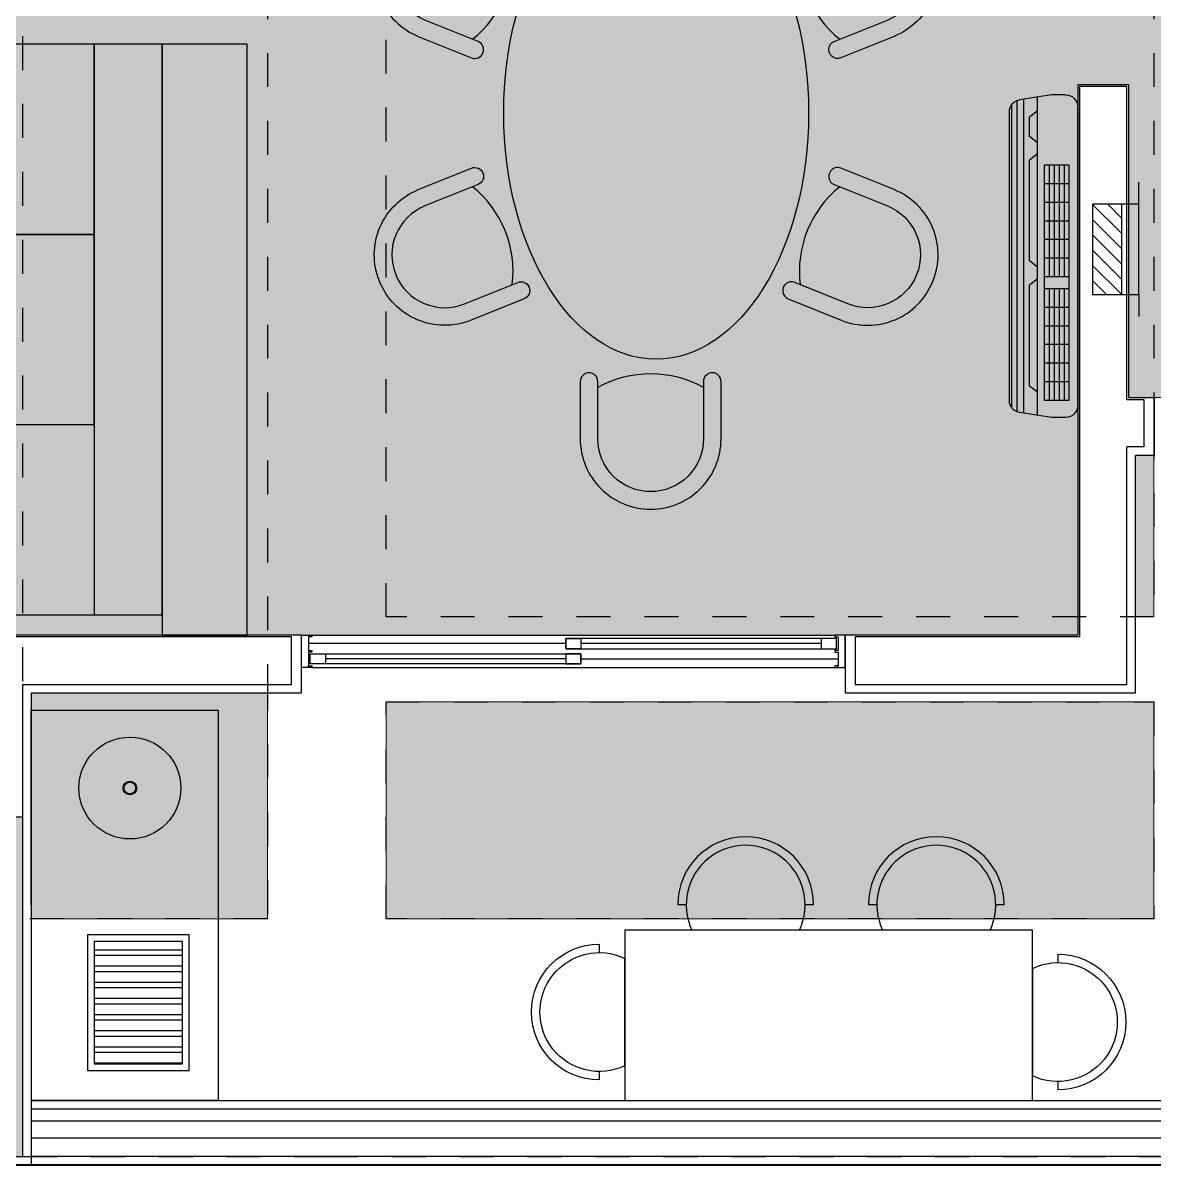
# Model space of a CAD drawing. Header units: metres. Extents: x -154 to 570, y -18 to 184.
# Drawn here: x 20.3 to 23.631, y -3.025 to 0.339 of the extents above; entities that cross this region are included whole.
import ezdxf
from ezdxf.xclip import XClip

# ---------------------------------------------------------------- set-up
doc = ezdxf.new("R2010")
doc.units = ezdxf.units.M
doc.header["$XCLIPFRAME"] = 0
doc.linetypes.add('PUC TORRE B$0$DASHEDX2', pattern=[1.5, 1, -0.5])
for name, color, linetype in [('ARQ-AUX', 7, 'Continuous'), ('ARQ-DIM - EMBASAM', 2, 'Continuous'), ('PUC TORRE B$0$1', 232, 'PUC TORRE B$0$DASHEDX2'), ('PUC TORRE B$0$4', 2, 'Continuous'), ('PUC$0$06-GGBSTELAP-TIPO-BLA$0$GG-TE0001', 1, 'Continuous'), ('PUC$0$06-GGBSTELAP-TIPO-BLA$0$GG-TE0003', 7, 'Continuous'), ('PUC$0$ARQ-ALV ACAB', 4, 'Continuous'), ('PUC$0$ARQ-ALV OSSO', 5, 'Continuous'), ('PUC$0$ARQ-AUX', 7, 'Continuous'), ('PUC$0$ARQ-AUX1 @ 1', 1, 'Continuous'), ('PUC$0$ARQ-AUX2', 2, 'Continuous'), ('PUC$0$ARQ-ENCH', 1, 'Continuous'), ('PUC$0$ARQ-MOB', 7, 'Continuous'), ('PUC$0$MAUROAMARELO', 162, 'Continuous'), ('terreno + circ vert$0$ARQ-EST', 2, 'Continuous')]:
    doc.layers.add(name, color=color, linetype=linetype)
doc.layers.add('PUC$0$ARQ-FORRO', color=9, linetype='Continuous', lineweight=5)

# ---------------------------------------------------------------- blocks, each defined once
blk = doc.blocks.new('*U1666')
at = {"color": 0, "linetype": 'ByBlock', "ltscale": 0.5}
for points in [[(0.02, -0.045), (0.03, -0.045), (0.03, -0.05), (0.02, -0.05), (0.02, -0.09), (0.03, -0.09), (0.03, -0.095), (0.02, -0.095), (0.02, -0.09), (0.03, -0.09), (0.03, -0.095), (0, -0.095), (0, 0), (0.03, 0), (0.03, -0.005), (0.02, -0.005), (0.02, -0.045)], [(1.58, -0.045), (1.57, -0.045), (1.57, -0.05), (1.58, -0.05), (1.58, -0.09), (1.57, -0.09), (1.57, -0.095), (1.58, -0.095), (1.58, -0.09), (1.57, -0.09), (1.57, -0.095), (1.6, -0.095), (1.6, 0), (1.57, 0), (1.57, -0.005), (1.58, -0.005), (1.58, -0.045)], [(0.025, -0.01), (0.07, -0.01), (0.07, -0.04), (0.025, -0.04)], [(0.8225, -0.01), (0.7775, -0.01), (0.7775, -0.04), (0.8225, -0.04)], [(0.7775, -0.055), (0.8225, -0.055), (0.8225, -0.085), (0.7775, -0.085)], [(1.575, -0.055), (1.53, -0.055), (1.53, -0.085), (1.575, -0.085)]]:
    blk.add_lwpolyline(points, close=True, dxfattribs=at)
at = {"color": 8, "linetype": 'ByBlock', "ltscale": 0.5}
for points in [[(1.57, 0), (0.03, 0)], [(0.8225, -0.025), (1.58, -0.025)], [(0.7775, -0.07), (0.02, -0.07)], [(1.57, -0.095), (0.03, -0.095)]]:
    blk.add_lwpolyline(points, dxfattribs=at)
at = {"color": 7, "linetype": 'ByBlock', "ltscale": 0.5}
for points in [[(0.8225, -0.01), (0.8225, -0.04), (0.025, -0.04), (0.025, -0.01)], [(0.7775, -0.055), (0.7775, -0.085), (1.575, -0.085), (1.575, -0.055)]]:
    blk.add_lwpolyline(points, close=True, dxfattribs=at)
for points in [[(0.07, -0.025), (0.7775, -0.025)], [(0.8225, -0.07), (1.53, -0.07)]]:
    blk.add_lwpolyline(points, dxfattribs=at)
blk = doc.blocks.new('PUC$0$pl apto tipo 2 puc')
at = {"layer": 'PUC$0$ARQ-ALV ACAB', "elevation": 0}
for points in [[(-24.3338, 3.0254), (-20.1864, 3.0254)], [(-20.3338, 2.8354), (-24.3338, 2.8354)]]:
    blk.add_lwpolyline(points, dxfattribs=at)
at = {"layer": 'PUC$0$ARQ-ALV ACAB'}
for points in [[(-20.3338, 2.8354), (-20.3338, 1.6354), (-21.1294, 1.6354), (-21.1294, 1.4654), (-19.9538, 1.4654), (-19.9538, 2.8554), (-19.8288, 2.8554), (-19.8288, 3.0254), (-20.3338, 3.0254), (-20.3338, 2.8354)], [(-23.5594, 0.9161), (-23.5594, 0.9161)], [(-23.5594, 0.7661), (-23.5594, 0.7661)]]:
    blk.add_lwpolyline(points, close=True, dxfattribs=at)
for points in [[(-23.5644, 0.7661), (-23.5644, -0.155), (-23.4144, -0.155), (-23.4144, 1.4654), (-22.7294, 1.4654), (-22.7294, 1.6354), (-23.5844, 1.6354), (-23.5844, 0.9361)], [(-23.5644, 0.7661), (-23.6394, 0.7661), (-23.6394, 0.9361), (-23.5844, 0.9361)]]:
    blk.add_lwpolyline(points, dxfattribs=at)
at = {"layer": 'PUC$0$ARQ-ALV OSSO'}
for points in [[(-20.3088, 2.8604), (-20.3088, 1.6104), (-21.0994, 1.6104), (-21.0994, 1.4704), (-19.9588, 1.4704), (-19.9588, 2.8604), (-19.8588, 2.8604), (-19.8588, 3.0004), (-20.3088, 3.0004), (-20.3088, 2.8604), (-20.3088, 2.8604)], [(-23.5594, 0.7711), (-23.5594, -0.15), (-23.4194, -0.15), (-23.4194, 1.4704), (-22.7594, 1.4704), (-22.7594, 1.6104), (-23.5594, 1.6104), (-23.5594, 0.9111)], [(-23.5594, 0.7711), (-23.6094, 0.7711), (-23.6094, 0.9111), (-23.5594, 0.9111)]]:
    blk.add_lwpolyline(points, dxfattribs=at)
at = {"layer": 'PUC$0$ARQ-AUX', "elevation": 0}
for points in [[(-24.3338, 3.0004), (-20.3338, 3.0004)], [(-20.3338, 2.8604), (-24.3338, 2.8604)]]:
    blk.add_lwpolyline(points, dxfattribs=at)
at = {"layer": 'PUC$0$ARQ-AUX2', "elevation": 0}
for points in [[(-20.3338, 2.9455), (-24.3338, 2.9454)], [(-20.3338, 2.8955), (-24.3338, 2.8954)]]:
    blk.add_lwpolyline(points, dxfattribs=at)
at = {"layer": 'PUC$0$ARQ-AUX1 @ 1', "xscale": -1, "rotation": 180}
blk.add_blockref('*U1666', (-22.7294, 1.4654), dxfattribs=at)
blk = doc.blocks.new('PUC$0$mobiliariop35')
for points in [[(-0.1534, 0.9402, -0.414214), (0.0019, 1.0956), (0.0022, 1.0956, -0.414214), (0.1576, 0.9402), (0.1576, 0.7714, 1), (0.2094, 0.7714), (0.2094, 0.9402, 0.414214), (0.0022, 1.1474), (0.0019, 1.1474, 0.414214), (-0.2052, 0.9402), (-0.2052, 0.7714, 1), (-0.1534, 0.7714)], [(-0.6809, 0.2737, -0.414214), (-0.7668, 0.476), (-0.7666, 0.4762, -0.414214), (-0.5644, 0.5621), (-0.4078, 0.4988, 1), (-0.3884, 0.5468), (-0.545, 0.6101, 0.414214), (-0.8147, 0.4956), (-0.8148, 0.4954, 0.414214), (-0.7003, 0.2257), (-0.5437, 0.1624, 1), (-0.5243, 0.2105)], [(0.6809, 0.2737, 0.414214), (0.7668, 0.476), (0.7666, 0.4762, 0.414214), (0.5644, 0.5621), (0.4078, 0.4988, -1), (0.3884, 0.5468), (0.545, 0.6101, -0.414214), (0.8147, 0.4956), (0.8148, 0.4954, -0.414214), (0.7003, 0.2257), (0.5437, 0.1624, -1), (0.5243, 0.2105)], [(-0.6809, -0.2737, 0.414214), (-0.7668, -0.476), (-0.7666, -0.4762, 0.414214), (-0.5644, -0.5621), (-0.4078, -0.4988, -1), (-0.3884, -0.5468), (-0.545, -0.6101, -0.414214), (-0.8147, -0.4956), (-0.8148, -0.4954, -0.414214), (-0.7003, -0.2257), (-0.5437, -0.1624, -1), (-0.5243, -0.2105)], [(0.6809, -0.2737, -0.414214), (0.7668, -0.476), (0.7666, -0.4762, -0.414214), (0.5644, -0.5621), (0.4078, -0.4988, 1), (0.3884, -0.5468), (0.545, -0.6101, 0.414214), (0.8147, -0.4956), (0.8148, -0.4954, 0.414214), (0.7003, -0.2257), (0.5437, -0.1624, 1), (0.5243, -0.2105)], [(0.1392, -0.9597, -0.414214), (-0.0161, -1.1151), (-0.0164, -1.1151, -0.414214), (-0.1718, -0.9597), (-0.1718, -0.7909, 1), (-0.2236, -0.7909), (-0.2236, -0.9597, 0.414214), (-0.0164, -1.1669), (-0.0161, -1.1669, 0.414214), (0.191, -0.9597), (0.191, -0.7909, 1), (0.1392, -0.7909)]]:
    blk.add_lwpolyline(points, format="xyb", close=True)
for centre, start, end in [((0.0021, 1.0704), 241.1034, 298.8966), ((-0.7433, 0.4667), 309.1034, 6.8966), ((0.7433, 0.4667), 173.1034, 230.8966), ((-0.7433, -0.4667), 353.1034, 50.8966), ((0.7433, -0.4667), 129.1034, 186.8966), ((-0.0163, -1.0899), 61.1034, 118.8966)]:
    blk.add_arc(centre, 0.3218, start, end)
at = {"linetype": 'Continuous'}
blk.add_ellipse((0, 0), major_axis=(0, 0.725), ratio=0.619048, dxfattribs=at)
blk = doc.blocks.new('PUC$0$ARQ-LAY-SOF')
at = {"layer": 'PUC$0$ARQ-MOB'}
for points in [[(0.2, 1.74), (0.2, 0.06), (0, 0.06), (0, 1.74)], [(0.76, 1.74), (0.76, 0.06), (0, 0.06), (0, 1.74)], [(0.76, 1.74), (0.76, 1.18), (0.2, 1.18), (0.2, 1.74)], [(0.76, 1.18), (0.76, 0.62), (0.2, 0.62), (0.2, 1.18)], [(0.76, 0), (0.76, 0.06), (0, 0.06), (0, 0)]]:
    blk.add_lwpolyline(points, close=True, dxfattribs=at)
blk = doc.blocks.new('PUC$0$BCO')
at = {"layer": 'PUC$0$ARQ-MOB'}
blk.add_line((-0.1581, 0), (0.1581, 0), dxfattribs=at)
for points in [[(-0.2, -0.075), (-0.175, -0.075)], [(0.175, -0.075), (0.2, -0.075)]]:
    blk.add_lwpolyline(points, dxfattribs=at)
for radius, start, end in [(0.175, 154.6231, 25.3769), (0.2, 180, 0)]:
    blk.add_arc((0, -0.075), radius, start, end, dxfattribs=at)
blk = doc.blocks.new('PUC$0$layout puc 4')
at = {"layer": 'PUC$0$ARQ-MOB'}
h = blk.add_hatch(dxfattribs=at)
h.set_pattern_fill('ANSI32', color=256, scale=0.005, angle=405)
h.set_pattern_definition([(360, (-185.087157, 21.42168), (9e-18, 0.047625), []), (360, (-185.07128, 21.405807), (9e-18, 0.047625), [])])
h.paths.add_polyline_path([(15.2149, 0.1287), (15.2149, 0.4887), (14.9549, 0.4887), (14.955, 0.1287)])
at = {"layer": 'PUC$0$ARQ-MOB', "elevation": 0}
blk.add_lwpolyline([(15.405, 1.3911), (15.405, 3.1311), (15.155, 3.1311), (15.155, 1.3911)], close=True, dxfattribs=at)
at = {"layer": 'PUC$0$ARQ-MOB'}
for points in [[(14.7699, 1.1701), (15.3199, 1.1701), (15.3199, 0.02), (14.77, 0.02)], [(15.2349, 0.1087), (15.2349, 0.5087), (14.9349, 0.5087), (14.935, 0.1087)], [(17.7172, 0.02), (17.7172, 0.522), (16.5172, 0.522), (16.5172, 0.02)], [(15.2149, 0.1287), (15.2149, 0.4887), (14.9549, 0.4887), (14.955, 0.1287)]]:
    blk.add_lwpolyline(points, close=True, dxfattribs=at)
for radius in [0.15, 0.02, 0.0174]:
    blk.add_circle((15.0601, 0.9405), radius, dxfattribs=at)
blk.add_blockref('PUC$0$mobiliariop35', (16.6096, 2.9284), dxfattribs=at)
at = {"layer": 'PUC$0$ARQ-MOB', "color": 7, "extrusion": (-8.65313e-07, 4.32089e-06, 1), "xscale": -1}
blk.add_blockref('PUC$0$ARQ-LAY-SOF', (15.155, 1.3908, 0), dxfattribs=at)
at = {"layer": 'PUC$0$ARQ-MOB', "rotation": 180}
for p in [(16.873, 0.522), (17.4343, 0.522)]:
    blk.add_blockref('PUC$0$BCO', p, dxfattribs=at)
at = {"layer": 'PUC$0$ARQ-MOB'}
for p, xscale, rotation in [((16.5172, 0.2808), -1, 270), ((17.7172, 0.2513), -1.000000000000001, 90)]:
    blk.add_blockref('PUC$0$BCO', p, dxfattribs=dict(at, xscale=xscale, rotation=rotation))
blk = doc.blocks.new('PUC$0$06-GGBSTELAP-TIPO-BLA$0$GG-CP-10-50')
at = {"layer": 'PUC$0$06-GGBSTELAP-TIPO-BLA$0$GG-TE0001'}
h = blk.add_hatch(dxfattribs=at)
h.set_pattern_fill('ANSI31', color=256, scale=0.01, angle=90, style=0)
h.set_pattern_definition([(135, (-15411.20236, 5775.561818), (-0.0224506403, -0.0224506403), [])])
h.paths.add_polyline_path([(0.133, -0.0862), (0.133, 0), (-0.133, 0), (-0.133, -0.0862)])
at = {"layer": 'PUC$0$06-GGBSTELAP-TIPO-BLA$0$GG-TE0003'}
for p, q in [((-0.133, 0.0502), (-0.1977, 0.0502)), ((0.133, 0.0502), (0.1977, 0.0502)), ((-0.133, 0), (0.133, 0))]:
    blk.add_line(p, q, dxfattribs=at)
blk.add_lwpolyline([(-0.133, -0.0862), (-0.133, 0.0502), (0.133, 0.0502), (0.133, -0.0862)], close=True, dxfattribs=at)
blk = doc.blocks.new('PUC$0$06-GGBSTELAP-TIPO-BLA$0$PONTOS AP3')
at = {"layer": 'PUC$0$06-GGBSTELAP-TIPO-BLA$0$GG-TE0003', "rotation": 180}
blk.add_blockref('PUC$0$06-GGBSTELAP-TIPO-BLA$0$GG-CP-10-50', (25.3624, 3.113, 0), dxfattribs=at)
blk = doc.blocks.new('PUC$0$pl forro 4')
at = {"layer": 'PUC$0$ARQ-FORRO'}
h = blk.add_hatch(color=256, dxfattribs=at)
h.dxf.hatch_style = 1
h.paths.add_polyline_path([(2.5503, 0), (4.99, 0), (4.99, 1.39), (8.4506, 1.39), (8.4506, 3.0104), (8.6006, 3.0104), (8.6006, 2.0893), (10.33, 2.0893), (10.33, 4.7605), (7.3456, 4.7605), (7.3456, 5.1593), (5.35, 5.1593), (5.35, 3.7499), (2.5503, 3.7499)])
h = blk.add_hatch(color=256, dxfattribs=at)
h.dxf.hatch_style = 1
h.paths.add_polyline_path([(9.7505, 1.9193), (9.0251, 1.9193), (9.0251, 0.5542), (9.5056, 0.5542), (9.5055, 0.02), (10.32, 0.02), (10.32, 1.6293), (9.7507, 1.6293)])
h.paths.add_polyline_path([(6.4151, 0.5542), (8.6751, 0.5542), (8.6751, 1.1934), (6.4151, 1.1934)])
h.paths.add_polyline_path([(5.37, 1.22), (6.0651, 1.22), (6.0651, 0.5542), (5.37, 0.5542)])
h.paths.add_polyline_path([(10.02, 0.9093), (10.27, 0.9093), (10.27, 0.6093), (10.02, 0.6093)], flags=16)
h = blk.add_hatch(color=256, dxfattribs=at)
h.dxf.hatch_style = 1
h.paths.add_polyline_path([(8.6206, 1.9193), (8.6751, 1.9193), (8.6751, 1.4435), (8.6206, 1.4435)])
at = {"layer": 'PUC$0$ARQ-FORRO', "elevation": 0}
for points in [[(2.5503, 0), (4.99, 0), (4.99, 1.39), (8.4506, 1.39), (8.4506, 3.0104), (8.6006, 3.0104), (8.6006, 2.0893), (10.33, 2.0893), (10.33, 4.7605), (7.3456, 4.7605), (7.3456, 5.1593), (5.35, 5.1593), (5.35, 3.7499), (2.5503, 3.7499)], [(8.6206, 1.9193), (8.6751, 1.9193), (8.6751, 1.4435), (8.6206, 1.4435)], [(5.37, 1.22), (6.0651, 1.22), (6.0651, 0.5542), (5.37, 0.5542)]]:
    blk.add_lwpolyline(points, close=True, dxfattribs=at)
at = {"layer": 'PUC$0$ARQ-FORRO'}
blk.add_lwpolyline([(6.4151, 0.5542), (8.6751, 0.5542), (8.6751, 1.1934), (6.4151, 1.1934)], close=True, dxfattribs=at)
blk = doc.blocks.new('PUC$0$Q2')
at = {"layer": 'PUC$0$MAUROAMARELO'}
for p, q in [((244.1482, -387.1027), (243.2551, -387.1027)), ((244.127, -387.0957), (243.2763, -387.0957)), ((243.2266, -387.22), (243.2413, -387.125)), ((244.1641, -387.1387), (243.239, -387.1387)), ((244.1601, -387.1183), (243.2432, -387.1183)), ((244.1766, -387.22), (244.162, -387.125)), ((244.1703, -387.1785), (243.2323, -387.1785)), ((243.274, -387.1785), (243.2923, -387.1547)), ((243.3497, -387.1547), (243.2923, -387.1547)), ((243.368, -387.1785), (243.3497, -387.1547)), ((243.4003, -387.1785), (243.4186, -387.1547)), ((243.7159, -387.1547), (243.4186, -387.1547)), ((243.7342, -387.1785), (243.7159, -387.1547)), ((243.7684, -387.1785), (243.7867, -387.1547)), ((244.0841, -387.1547), (243.7867, -387.1547)), ((244.1024, -387.1785), (244.0841, -387.1547)), ((243.798, -387.1987), (243.4341, -387.1987)), ((243.4341, -387.2718), (243.4341, -387.1987)), ((243.5968, -387.2135), (243.4341, -387.2135)), ((243.4888, -387.2718), (243.4888, -387.1987)), ((243.5435, -387.2718), (243.5435, -387.1987)), ((243.6599, -387.2135), (243.5968, -387.2135)), ((243.5983, -387.2718), (243.5983, -387.1987)), ((243.653, -387.2718), (243.653, -387.1987)), ((243.723, -387.2135), (243.6599, -387.2135)), ((243.7077, -387.2718), (243.7077, -387.1987)), ((243.7624, -387.2135), (243.723, -387.2135)), ((243.7624, -387.2718), (243.7624, -387.1987)), ((243.798, -387.2718), (243.798, -387.1987)), ((244.1264, -387.1987), (243.798, -387.1987)), ((243.906, -387.2135), (243.798, -387.2135)), ((243.8527, -387.2718), (243.8527, -387.1987)), ((243.9691, -387.2135), (243.906, -387.2135)), ((243.9074, -387.2718), (243.9074, -387.1987)), ((243.9622, -387.2718), (243.9622, -387.1987)), ((244.0322, -387.2135), (243.9691, -387.2135)), ((244.0169, -387.2718), (244.0169, -387.1987)), ((244.1264, -387.2135), (244.0322, -387.2135)), ((244.0716, -387.2718), (244.0716, -387.1987)), ((244.1264, -387.2718), (244.1264, -387.1987)), ((243.2266, -387.2614), (243.2266, -387.22)), ((243.5968, -387.2283), (243.4341, -387.2283)), ((243.5968, -387.2431), (243.4341, -387.2431)), ((243.6599, -387.2283), (243.5968, -387.2283)), ((243.6599, -387.2431), (243.5968, -387.2431)), ((243.723, -387.2283), (243.6599, -387.2283)), ((243.723, -387.2431), (243.6599, -387.2431)), ((243.7624, -387.2283), (243.723, -387.2283)), ((243.7624, -387.2431), (243.723, -387.2431)), ((243.906, -387.2283), (243.798, -387.2283)), ((243.906, -387.2431), (243.798, -387.2431)), ((243.9691, -387.2283), (243.906, -387.2283)), ((243.9691, -387.2431), (243.906, -387.2431)), ((244.0322, -387.2283), (243.9691, -387.2283)), ((244.0322, -387.2431), (243.9691, -387.2431)), ((244.1264, -387.2283), (244.0322, -387.2283)), ((244.1264, -387.2431), (244.0322, -387.2431)), ((244.1766, -387.2614), (244.1766, -387.22)), ((243.5968, -387.2578), (243.4341, -387.2578)), ((243.798, -387.2718), (243.4341, -387.2718)), ((243.6599, -387.2578), (243.5968, -387.2578)), ((243.723, -387.2578), (243.6599, -387.2578)), ((243.7624, -387.2578), (243.723, -387.2578)), ((243.906, -387.2578), (243.798, -387.2578)), ((244.1264, -387.2718), (243.798, -387.2718)), ((243.9691, -387.2578), (243.906, -387.2578)), ((244.0322, -387.2578), (243.9691, -387.2578)), ((244.1264, -387.2578), (244.0322, -387.2578)), ((244.1411, -387.2969), (243.2621, -387.2969))]:
    blk.add_line(p, q, dxfattribs=at)
for centre, start, end in [((243.2763, -387.1312), 90, 170), ((244.127, -387.1312), 10, 90), ((243.2621, -387.2614), 180, 270), ((244.1411, -387.2614), 270, 0)]:
    blk.add_arc(centre, 0.0355, start, end, dxfattribs=at)
blk = doc.blocks.new('PUC$0$A$C7dadc6fb')
at = {"layer": 'PUC$0$MAUROAMARELO', "xscale": -1, "rotation": 90}
blk.add_blockref('PUC$0$Q2', (-389.1663, 246.1877), dxfattribs=at)
blk = doc.blocks.new('PUC')
at = {"xscale": -1, "rotation": 90}
blk.add_blockref('PUC$0$06-GGBSTELAP-TIPO-BLA$0$PONTOS AP3', (26.6484, 25.034, 0), dxfattribs=at)
at = {"layer": 'PUC$0$ARQ-ALV OSSO', "rotation": 180}
blk.add_blockref('PUC$0$pl apto tipo 2 puc', (-0.0088, 0.0012, 0), dxfattribs=at)
at = {"layer": 'PUC$0$ARQ-ENCH'}
blk.add_blockref('PUC$0$A$C7dadc6fb', (25.275, -2.8342, 0), dxfattribs=at)
at = {"layer": 'PUC$0$ARQ-FORRO'}
blk.add_blockref('PUC$0$pl forro 4', (14.955, -2.8542), dxfattribs=at)
at = {"layer": 'PUC$0$ARQ-MOB', "color": 6}
blk.add_blockref('PUC$0$layout puc 4', (5.555, -2.855, 0), dxfattribs=at)
blk = doc.blocks.new('PUC TORRE B$0$est-lo-07-6sb-r00')
at = {"layer": 'PUC TORRE B$0$4'}
h = blk.add_hatch(color=8, dxfattribs=at)
h.dxf.hatch_style = 1
h.paths.add_polyline_path([(213.004314, 592.98646), (232.004314, 592.98646), (232.004314, 743.98646), (213.004314, 743.98646)], flags=17)
h.paths.add_polyline_path([(517.003016, 942.98646), (353.003016, 942.98646), (353.003016, 923.986062), (498.003016, 923.986062), (498.003016, 465.008359), (498.003039, 465.008359), (498.003039, 450.008359), (498.003039, 395.98646), (517.003016, 395.98646)])
h.paths.add_polyline_path([(3672.003309, 253.001099), (3672.003309, 388.001099), (3637.003309, 388.001099), (3637.003309, 253.001099)])
h.paths.add_polyline_path([(3637.003309, 942.98646), (3637.003194, 872.98646), (3653.003309, 872.98646), (3653.003309, 599.001099), (3637.003309, 599.001099), (3637.003309, 539.001099), (3672.003309, 539.001099), (3672.003309, 942.98646)])
h.paths.add_polyline_path([(3672.003424, 102.001099), (3637.003309, 102.001099), (3637.003309, 42.001099), (3653.003307, 42.001099), (3653.003307, -229.998901), (3637.003309, -229.998901), (3637.003309, -299.998901), (3672.003424, -299.998901)])
h.paths.add_polyline_path([(3075.003309, -299.999844), (3110.003309, -299.999844), (3110.003309, -199.999844), (3075.003309, -199.999844)])
h.paths.add_polyline_path([(3075.003309, 270.500177), (3110.003309, 270.500177), (3110.003309, 370.500177), (3075.003309, 370.500177)])
h.paths.add_polyline_path([(520.003309, 942.98646), (520.003309, 395.98646), (555.003309, 395.98646), (555.003309, 451.98646), (539.003309, 451.98646), (539.003309, 872.98646), (555.003309, 872.98646), (555.003309, 942.98646)])
h.paths.add_polyline_path([(-2102.995138, 253.000177), (-2102.995138, 388.000177), (-2137.995138, 388.000177), (-2137.995138, 253.000177)])
h.paths.add_polyline_path([(-2137.995138, 101.999935), (-2137.995138, -299.999844), (-2102.995138, -299.999844), (-2102.995138, -229.999844), (-2118.995138, -229.999844), (-2118.995138, 41.999935), (-2102.995138, 41.999935), (-2102.995138, 101.999935)])
h.paths.add_polyline_path([(-2137.995141, 942.98646), (-2137.995141, 538.988972), (-2102.995141, 538.988972), (-2102.995141, 598.988972), (-2118.995141, 598.988972), (-2118.995141, 872.98646), (-2102.995141, 872.98646), (-2102.995141, 942.98646)])
h.paths.add_polyline_path([(520.003309, 245.003526), (520.003309, -299.999844), (555.003309, -299.999844), (555.003309, -229.999844), (539.003309, -229.999844), (539.003309, 185.003526), (555.003309, 185.003526), (555.003309, 245.003526)])
h.paths.add_polyline_path([(-34.995574, 942.98646), (-34.995574, 872.98646), (-18.995574, 872.98646), (-18.995574, 455.98646), (-34.995574, 455.98646), (-34.995574, 395.98646), (232.004426, 395.98646), (232.004426, 481.98646), (213.004426, 481.98646), (213.004426, 414.98646), (0.004426, 414.98646), (0.004426, 923.98646), (213.004426, 923.98646), (213.004426, 854.98646), (232.004426, 854.98646), (232.004426, 923.98646), (252.004426, 923.98646), (252.004426, 942.98646)])
h.paths.add_polyline_path([(3075.003309, 842.98646), (3110.003309, 842.98646), (3110.003309, 942.98646), (3075.003309, 942.98646)])
h.paths.add_polyline_path([(2530.003309, -299.999844), (2570.003309, -299.999844), (2570.003309, -199.999844), (2530.003309, -199.999844)])
h.paths.add_polyline_path([(2530.003309, 145.003526), (2570.003309, 145.003526), (2570.003309, 245.003526), (2530.003309, 245.003526)])
h.paths.add_polyline_path([(2530.003309, 395.98646), (2570.003309, 395.98646), (2570.003309, 495.98646), (2530.003309, 495.98646)])
h.paths.add_polyline_path([(2530.003309, 842.98646), (2570.003309, 842.98646), (2570.003309, 942.98646), (2530.003309, 942.98646)])
h.paths.add_polyline_path([(1995.003309, -299.999844), (2030.003309, -299.999844), (2030.003309, -199.999844), (1995.003309, -199.999844)])
h.paths.add_polyline_path([(1995.003309, 145.003526), (2030.003309, 145.003526), (2030.003309, 245.003526), (1995.003309, 245.003526)])
h.paths.add_polyline_path([(1995.003309, 395.98646), (2030.003309, 395.98646), (2030.003309, 495.98646), (1995.003309, 495.98646)])
h.paths.add_polyline_path([(1995.003309, 842.98646), (2030.003309, 842.98646), (2030.003309, 942.98646), (1995.003309, 942.98646)])
h.paths.add_polyline_path([(1460.003309, -299.999844), (1495.003309, -299.999844), (1495.003309, -199.999844), (1460.003309, -199.999844)])
h.paths.add_polyline_path([(1460.003309, 145.003526), (1495.003309, 145.003526), (1495.003309, 245.003526), (1460.003309, 245.003526)])
h.paths.add_polyline_path([(1460.176641, 395.98646), (1495.176641, 395.98646), (1495.176641, 495.98646), (1460.176641, 495.98646)])
h.paths.add_polyline_path([(1460.003309, 842.98646), (1495.003309, 842.98646), (1495.003309, 942.98646), (1460.003309, 942.98646)])
h.paths.add_polyline_path([(925.003309, -299.999844), (960.003309, -299.999844), (960.003309, -199.999844), (925.003309, -199.999844)])
h.paths.add_polyline_path([(925.003309, 145.003526), (960.003309, 145.003526), (960.003309, 245.003526), (925.003309, 245.003526)])
h.paths.add_polyline_path([(925.003309, 395.98646), (960.003309, 395.98646), (960.003309, 495.98646), (925.003309, 495.98646)])
h.paths.add_polyline_path([(925.003309, 842.98646), (960.003309, 842.98646), (960.003309, 942.98646), (925.003309, 942.98646)])
h.paths.add_polyline_path([(-1582.999721, -299.999844), (-1547.999721, -299.999844), (-1547.999721, -199.999844), (-1582.999721, -199.999844)])
h.paths.add_polyline_path([(-500.999721, -299.999844), (-465.999721, -299.999844), (-465.999721, -199.999844), (-500.999721, -199.999844)])
h.paths.add_polyline_path([(-1042.999721, -299.999844), (-1002.999721, -299.999844), (-1002.999721, -199.999844), (-1042.999721, -199.999844)])
h.paths.add_polyline_path([(-500.999721, 145.003526), (-465.999721, 145.003526), (-465.999721, 245.003526), (-500.999721, 245.003526)])
h.paths.add_polyline_path([(-1042.999721, 145.003526), (-1002.999721, 145.003526), (-1002.999721, 245.003526), (-1042.999721, 245.003526)])
h.paths.add_polyline_path([(-500.999721, 395.98646), (-465.999721, 395.98646), (-465.999721, 495.98646), (-500.999721, 495.98646)])
h.paths.add_polyline_path([(-1042.999721, 395.98646), (-1002.999721, 395.98646), (-1002.999721, 495.98646), (-1042.999721, 495.98646)])
h.paths.add_polyline_path([(-1582.999721, 270.500177), (-1547.999721, 270.500177), (-1547.999721, 370.500177), (-1582.999721, 370.500177)])
h.paths.add_polyline_path([(-500.999721, 842.98646), (-465.999721, 842.98646), (-465.999721, 942.98646), (-500.999721, 942.98646)])
h.paths.add_polyline_path([(-1042.999721, 842.98646), (-1002.999721, 842.98646), (-1002.999721, 942.98646), (-1042.999721, 942.98646)])
h.paths.add_polyline_path([(-1582.999721, 842.98646), (-1547.999721, 842.98646), (-1547.999721, 942.98646), (-1582.999721, 942.98646)])
h.paths.add_polyline_path([(-35, 245.003526), (-35, 185.003526), (-19, 185.003526), (-19, -230), (-35, -230), (-35, -300), (517, -300), (517, 245), (498, 245), (498, -281), (0, -281), (0, -19), (255, -19), (255, 245.003526), (178.5, 245.003526), (178.5, 226.003526), (236, 226.003526), (236, 0), (0, 0), (0, 226.003526), (57.5, 226.003526), (57.5, 245.003526)])
at = {"layer": 'PUC TORRE B$0$1'}
for points in [[(2102.011162, 165.003526), (2102.011162, -158.575998)], [(2137.011162, -141.075998), (2137.011162, 165.003526)], [(2363.010079, 165.003526), (2363.010079, -84.572559)], [(2030.003309, -199.999844), (2030.003309, 145.003526)], [(2363.010079, -84.572559), (2363.010079, -141.075998)], [(2363.010079, -141.076551), (2137.011162, -141.076551)], [(2102.011162, -158.575998), (2102.011162, -229.999844)], [(2137.011162, -166.077475), (2363.010079, -166.077475)], [(2137.011162, -229.999844), (2137.011162, -166.077475)], [(2363.010079, -166.078372), (2363.010079, -229.999844)], [(2102.011162, -229.999844), (2030.003309, -229.999844)], [(2363.010079, -229.999844), (2137.011162, -229.999844)], [(2030.003309, -299.999844), (2118.619033, -299.999844)], [(2118.619033, -299.999844), (2379.618105, -299.999844)]]:
    blk.add_lwpolyline(points, dxfattribs=at)
at = {"layer": 'PUC TORRE B$0$4', "linetype": 'Continuous'}
blk.add_lwpolyline([(1995.003309, -299.999844), (2030.003309, -299.999844), (2030.003309, -199.999844), (1995.003309, -199.999844), (1995.003309, -299.999844)], dxfattribs=at)
blk = doc.blocks.new('PUC TORRE B')
at = {"linetype": 'Continuous', "xscale": 0.01, "yscale": 0.01, "zscale": 0.01}
blk.add_blockref('PUC TORRE B$0$est-lo-07-6sb-r00', (0, 0), dxfattribs=at)
blk.add_blockref('PUC', (0, 0))
blk = doc.blocks.new('terreno + circ vert')
at = {"layer": 'Defpoints'}
blk.add_lwpolyline([(45.0315, 1.1617, 0.011807), (45.0465, 1.811), (45.1211, 8.4606), (42.945, 9.4812), (35.5548, 12.9472), (27.5061, 16.8929), (22.1014, 19.5405), (15.0017, 23.0148), (8.3251, 26.282), (0.4895, 30.0914), (-5.8932, 33.2362), (-11.2422, 35.8718), (-77.2068, 8.3436), (-72.4625, -3.025), (39.7459, -3.025), (40.5292, -3.025, 0.392534)], format="xyb", close=True, dxfattribs=at)
at = {"layer": 'terreno + circ vert$0$ARQ-EST', "color": 102}
blk.add_lwpolyline([(45.0315, 1.1617, 0.011807), (45.0465, 1.811), (45.1211, 8.4606), (42.945, 9.4812), (35.5548, 12.9472), (27.5061, 16.8929), (22.1014, 19.5405), (15.0017, 23.0148), (8.3251, 26.282), (0.4895, 30.0914), (-5.8932, 33.2362), (-11.2422, 35.8718), (-77.2068, 8.3436), (-72.4625, -3.025), (39.7459, -3.025), (40.5291, -3.025, 0.392527), (45.0315, 1.1617)], format="xyb", dxfattribs=at)

msp = doc.modelspace()

# ---------------------------------------------------------------- block references
at = {"layer": 'ARQ-AUX'}
ref = msp.add_blockref('PUC TORRE B', (0, 0), dxfattribs=at)
XClip(ref).set_block_clipping_path([(-22.1257387469, -3.8879528525), (38.8233554118, 13.297728756)])
at = {"layer": 'ARQ-DIM - EMBASAM'}
msp.add_blockref('terreno + circ vert', (0, 0), dxfattribs=at)

doc.saveas('drawing.dxf')
